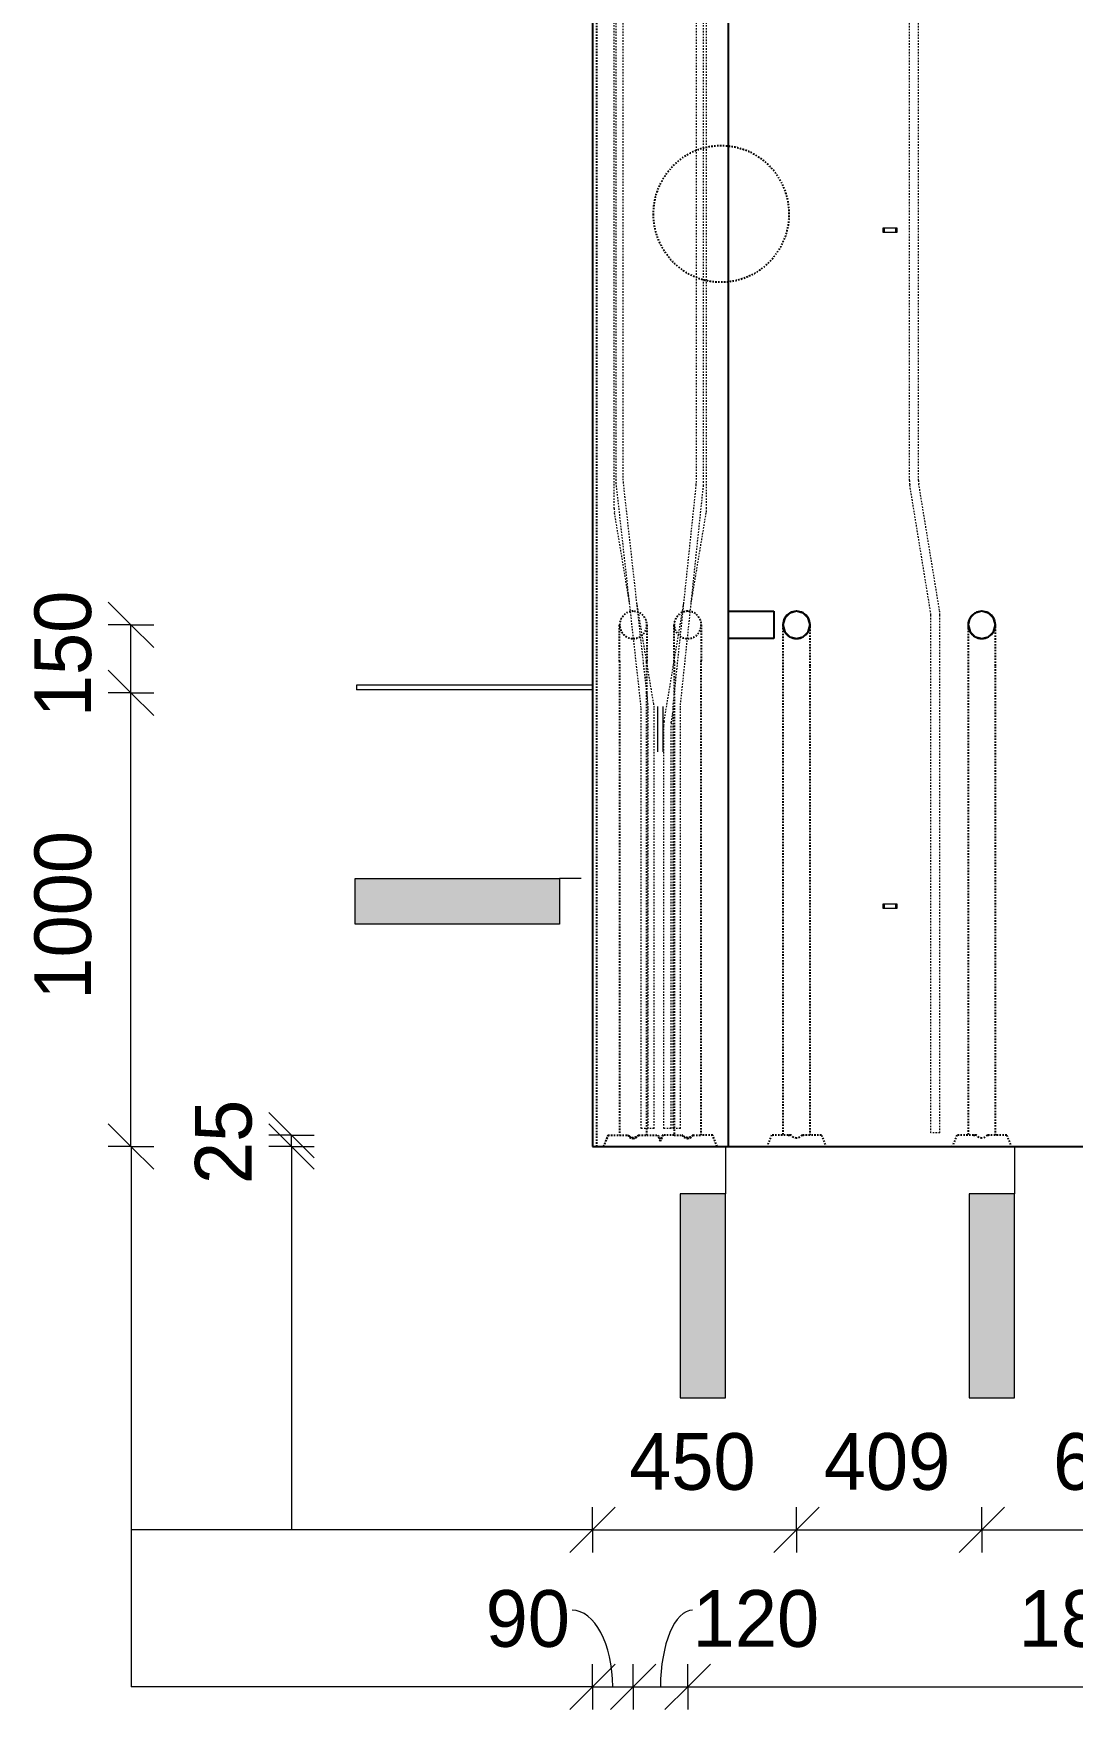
# Model space of a CAD drawing. Header units: millimetres. Extents: x 4007 to 19341, y -2650 to 9233.
# Drawn here: x 7607 to 9897, y -2636 to 1059 of the extents above; entities that cross this region are included whole.
import ezdxf

# ---------------------------------------------------------------- set-up
doc = ezdxf.new("R2010")
doc.units = ezdxf.units.MM
doc.linetypes.add('Dash', pattern=[6.36, 3.18, -3.18])
for name, color, linetype, lineweight in [('A-ANNO-DIMS', 211, 'Continuous', 9), ('A-ANNO-DIMS-50', 211, 'Continuous', 9), ('A-DETL-MBND', 5, 'Continuous', 18), ('A-GENM', 13, 'Continuous', 18), ('A-WALL', 113, 'Continuous', 25), ('A-WALL-HDLN', 110, 'Dash', 25), ('G-ANNO-SYMB', 111, 'Continuous', 9), ('S-RBAR', 171, 'Continuous', 18)]:
    doc.layers.add(name, color=color, linetype=linetype, lineweight=lineweight)
doc.styles.add('Nirmala UI Semilight', font='NirmalaS.ttf', dxfattribs={"height": 125})
doc.dimstyles.new('Arrow_Filled_-_2_5_NI_UI', dxfattribs={"dimscale": 304.8, "dimtxt": 130.920493, "dimasz": 0.328084, "dimexe": 0.164042, "dimexo": 0.0625, "dimgap": 0.164042, "dimtad": 1, "dimdec": 4, "dimzin": 0, "dimdsep": 46, "dimtxsty": 'Nirmala UI Semilight', "dimblk1": 'OBLIQUE', "dimblk2": 'OBLIQUE', "dimsah": 1, "dimcen": 0.09, "dimazin": 0, "dimtfac": 1, "dimtdec": 4, "dimtix": 1, "dimtmove": 0, "dimatfit": 3, "dimfxl": 0.164042, "dimfxlon": 1, "dimtvp": 1, "dimtolj": 1, "dimtzin": 0, "dimarcsym": 2})
doc.dimstyles.new('Arrow_Filled_-_2_5_NI_UI_1', dxfattribs={"dimscale": 304.8, "dimtxt": 130.920493, "dimasz": 0.328084, "dimexe": 0.164042, "dimexo": 0.0625, "dimgap": 0.164042, "dimtad": 1, "dimdec": 4, "dimzin": 0, "dimdsep": 46, "dimtxsty": 'Nirmala UI Semilight', "dimblk1": 'OBLIQUE', "dimblk2": 'OBLIQUE', "dimsah": 1, "dimcen": 0.09, "dimazin": 0, "dimtfac": 1, "dimtdec": 4, "dimtix": 1, "dimtmove": 1, "dimatfit": 3, "dimfxl": 0.164042, "dimfxlon": 1, "dimtvp": 1, "dimtolj": 1, "dimtzin": 0, "dimarcsym": 2})

# ---------------------------------------------------------------- blocks, each defined once
blk = doc.blocks.new('12_7Ø_ Lifting Insert_COLUMN - 12_9Ø Lifting insert-V1-Elevation Front')
at = {"layer": 'A-GENM', "flags": 128}
for points in [[(8982.5, 2170), (8982.5, 2170), (8982.5, 2169.8), (8982.5, 2169.6), (8982.5, 2169.4), (8982.5, 2169), (8982.5, 2168.6), (8982.5, 2168.1), (8982.5, 2167.5), (8982.5, 2166.8), (8982.5, 2166.1), (8982.5, 2165.2), (8982.5, 2164.3), (8982.5, 2163.4), (8982.5, 2162.4), (8982.5, 2161.3), (8982.5, 2160.1), (8982.5, 2158.9), (8982.5, 2157.6), (8982.5, 2156.2), (8982.5, 2154.8), (8982.5, 2153.4), (8982.5, 2151.9), (8982.5, 2150.3), (8982.5, 2148.7), (8982.5, 2147), (8982.5, 2145.3), (8982.5, 2143.6), (8982.5, 2141.8), (8982.5, 2140), (8982.5, 2138.1), (8982.5, 2136.2), (8982.5, 2134.3), (8982.5, 2132.4), (8982.5, 2130.5), (8982.5, 2128.5), (8982.5, 2126.5), (8982.5, 2124.5), (8982.5, 2122.5), (8982.5, 2120.5), (8982.5, 2118.5), (8982.5, 2116.5), (8982.5, 2114.6), (8982.5, 2112.6), (8982.5, 2110.6), (8982.5, 2108.6), (8982.5, 2106.7), (8982.5, 2104.8), (8982.5, 2102.9), (8982.5, 2101), (8982.5, 2099.2), (8982.5, 2097.4), (8982.5, 2095.6), (8982.5, 2093.9), (8982.5, 2092.2), (8982.5, 2090.6), (8982.5, 2089), (8982.5, 2087.4), (8982.5, 2085.9), (8982.5, 2084.5), (8982.5, 2083.1), (8982.5, 2081.8), (8982.5, 2080.5), (8982.5, 2079.4), (8982.5, 2078.2), (8982.5, 2077.2), (8982.5, 2076.2), (8982.5, 2075.2), (8982.5, 2074.4), (8982.5, 2073.6), (8982.5, 2072.9), (8982.5, 2072.3), (8982.5, 2071.7), (8982.5, 2071.2), (8982.5, 2070.8), (8982.5, 2070.5), (8982.5, 2070.3), (8982.5, 2070.1), (8982.5, 2070), (8982.5, 2070)], [(8995.2, 2070), (8995.2, 2070), (8995.2, 2070.2), (8995.2, 2070.4), (8995.2, 2070.6), (8995.2, 2071), (8995.2, 2071.4), (8995.2, 2071.9), (8995.2, 2072.5), (8995.2, 2073.2), (8995.2, 2073.9), (8995.2, 2074.8), (8995.2, 2075.7), (8995.2, 2076.6), (8995.2, 2077.6), (8995.2, 2078.7), (8995.2, 2079.9), (8995.2, 2081.1), (8995.2, 2082.4), (8995.2, 2083.8), (8995.2, 2085.2), (8995.2, 2086.6), (8995.2, 2088.1), (8995.2, 2089.7), (8995.2, 2091.3), (8995.2, 2093), (8995.2, 2094.7), (8995.2, 2096.4), (8995.2, 2098.2), (8995.2, 2100), (8995.2, 2101.9), (8995.2, 2103.8), (8995.2, 2105.7), (8995.2, 2107.6), (8995.2, 2109.5), (8995.2, 2111.5), (8995.2, 2113.5), (8995.2, 2115.5), (8995.2, 2117.5), (8995.2, 2119.5), (8995.2, 2121.5), (8995.2, 2123.5), (8995.2, 2125.4), (8995.2, 2127.4), (8995.2, 2129.4), (8995.2, 2131.4), (8995.2, 2133.3), (8995.2, 2135.2), (8995.2, 2137.1), (8995.2, 2139), (8995.2, 2140.8), (8995.2, 2142.6), (8995.2, 2144.4), (8995.2, 2146.1), (8995.2, 2147.8), (8995.2, 2149.4), (8995.2, 2151), (8995.2, 2152.6), (8995.2, 2154.1), (8995.2, 2155.5), (8995.2, 2156.9), (8995.2, 2158.2), (8995.2, 2159.5), (8995.2, 2160.6), (8995.2, 2161.8), (8995.2, 2162.8), (8995.2, 2163.8), (8995.2, 2164.8), (8995.2, 2165.6), (8995.2, 2166.4), (8995.2, 2167.1), (8995.2, 2167.7), (8995.2, 2168.3), (8995.2, 2168.8), (8995.2, 2169.2), (8995.2, 2169.5), (8995.2, 2169.7), (8995.2, 2169.9), (8995.2, 2170), (8995.2, 2170)]]:
    blk.add_lwpolyline(points, dxfattribs=at)
blk = doc.blocks.new('RR spread anchor face based - RR-SA-2_5-150-1726819-Elevation Front')
at = {"layer": 'A-GENM'}
for p, q in [((9479.8, 630), (9482.3, 630)), ((9479.8, 620), (9479.8, 630)), ((9482.3, 630), (9507.3, 630)), ((9482.3, 630), (9482.3, 620)), ((9507.3, 630), (9509.8, 630)), ((9507.3, 630), (9507.3, 620)), ((9509.8, 630), (9509.8, 620)), ((9482.3, 620), (9479.8, 620)), ((9507.3, 620), (9482.3, 620)), ((9509.8, 620), (9507.3, 620))]:
    blk.add_line(p, q, dxfattribs=at)
blk = doc.blocks.new('Detail View - M_Section Tail - Filled Horizontal-14034-Elevation Front')
at = {"layer": 'G-ANNO-SYMB'}
blk.add_hatch(color=256, dxfattribs=at).paths.add_polyline_path([(8766.1, 3635.6), (8766.1, 3735.6), (8316.1, 3735.6), (8316.1, 3635.6)])
for p, q in [((8316.1, 3635.6), (8316.1, 3735.6)), ((8316.1, 3735.6), (8766.1, 3735.6)), ((8766.1, 3735.6), (8766.1, 3635.6)), ((8766.1, 3635.6), (8316.1, 3635.6))]:
    blk.add_line(p, q, dxfattribs=at)
blk = doc.blocks.new('DIMBLOCK78-Elevation Front')
at = {"layer": 'A-ANNO-DIMS-50'}
for p, q in [((7821.6, -395), (7771.6, -345)), ((7821.6, -395), (7771.6, -395)), ((7821.6, -1395), (7821.6, -395)), ((7821.6, -395), (7871.6, -445)), ((7821.6, -395), (7871.6, -395)), ((7821.6, -1395), (7771.6, -1345)), ((7821.6, -1395), (7771.6, -1395)), ((7821.6, -1395), (7871.6, -1445)), ((7821.6, -1395), (7871.6, -1395))]:
    blk.add_line(p, q, dxfattribs=at)
at = {"layer": 'A-ANNO-DIMS-50', "color": 0, "insert": (7608.6, -1071.1), "char_height": 125, "width": 422.754, "attachment_point": 1, "rotation": 90, "line_spacing_factor": 1.142579, "style": 'Nirmala UI Semilight'}
blk.add_mtext('1000', dxfattribs=at)
blk = doc.blocks.new('_Oblique')
at = {"color": 0, "linetype": 'ByBlock', "lineweight": -2}
blk.add_line((-0.5, -0.5), (0.5, 0.5), dxfattribs=at)
blk = doc.blocks.new('DIMBLOCK79-Elevation Front')
at = {"layer": 'A-ANNO-DIMS-50'}
for p, q in [((7821.6, -245), (7771.6, -195)), ((7821.6, -245), (7771.6, -245)), ((7821.6, -395), (7821.6, -245)), ((7821.6, -245), (7871.6, -295)), ((7821.6, -245), (7871.6, -245)), ((7821.6, -395), (7771.6, -345)), ((7821.6, -395), (7771.6, -395)), ((7821.6, -395), (7871.6, -445)), ((7821.6, -395), (7871.6, -395))]:
    blk.add_line(p, q, dxfattribs=at)
at = {"layer": 'A-ANNO-DIMS-50', "color": 0, "insert": (7608.6, -448.5), "char_height": 125, "width": 308.496, "attachment_point": 1, "rotation": 90, "line_spacing_factor": 1.142579, "style": 'Nirmala UI Semilight'}
blk.add_mtext('150', dxfattribs=at)
blk = doc.blocks.new('DIMBLOCK80-Elevation Front')
at = {"layer": 'A-ANNO-DIMS-50'}
for p, q in [((8175.7, -1370), (8125.7, -1320)), ((8175.7, -1395), (8125.7, -1345)), ((8175.7, -1370), (8125.7, -1370)), ((8175.7, -1395), (8125.7, -1395)), ((8175.7, -1395), (8175.7, -1370)), ((8175.7, -1370), (8225.7, -1420)), ((8175.7, -1370), (8225.7, -1370)), ((8175.7, -1395), (8225.7, -1445)), ((8175.7, -1395), (8225.7, -1395))]:
    blk.add_line(p, q, dxfattribs=at)
at = {"layer": 'A-ANNO-DIMS-50', "color": 0, "insert": (7962.6, -1477.7), "char_height": 125, "width": 228.516, "attachment_point": 1, "rotation": 90, "line_spacing_factor": 1.142579, "style": 'Nirmala UI Semilight'}
blk.add_mtext('25', dxfattribs=at)
blk = doc.blocks.new('DIMBLOCK81-Elevation Front')
at = {"layer": 'A-ANNO-DIMS-50'}
for p, q in [((8838.8, -2239.6), (8888.8, -2189.6)), ((8838.8, -2239.6), (8838.8, -2189.6)), ((9288.8, -2239.6), (9338.8, -2189.6)), ((9288.8, -2239.6), (9288.8, -2189.6)), ((8838.8, -2239.6), (8788.8, -2289.6)), ((8838.8, -2239.6), (9288.8, -2239.6)), ((8838.8, -2239.6), (8838.8, -2289.6)), ((9288.8, -2239.6), (9238.8, -2289.6)), ((9288.8, -2239.6), (9288.8, -2289.6))]:
    blk.add_line(p, q, dxfattribs=at)
at = {"layer": 'A-ANNO-DIMS-50', "color": 0, "insert": (8919.8, -2026.6), "char_height": 125, "width": 345.63, "attachment_point": 1, "line_spacing_factor": 1.142579, "style": 'Nirmala UI Semilight'}
blk.add_mtext('450', dxfattribs=at)
blk = doc.blocks.new('DIMBLOCK82-Elevation Front')
at = {"layer": 'A-ANNO-DIMS-50'}
for p, q in [((9288.8, -2239.6), (9338.8, -2189.6)), ((9288.8, -2239.6), (9288.8, -2189.6)), ((9697.3, -2239.6), (9747.3, -2189.6)), ((9697.3, -2239.6), (9697.3, -2189.6)), ((9288.8, -2239.6), (9238.8, -2289.6)), ((9288.8, -2239.6), (9697.3, -2239.6)), ((9288.8, -2239.6), (9288.8, -2289.6)), ((9697.3, -2239.6), (9647.3, -2289.6)), ((9697.3, -2239.6), (9697.3, -2289.6))]:
    blk.add_line(p, q, dxfattribs=at)
at = {"layer": 'A-ANNO-DIMS-50', "color": 0, "insert": (9349, -2026.6), "char_height": 125, "width": 345.63, "attachment_point": 1, "line_spacing_factor": 1.142579, "style": 'Nirmala UI Semilight'}
blk.add_mtext('409', dxfattribs=at)
blk = doc.blocks.new('DIMBLOCK83-Elevation Front')
at = {"layer": 'A-ANNO-DIMS-50'}
for p, q in [((9697.3, -2239.6), (9747.3, -2189.6)), ((9697.3, -2239.6), (9697.3, -2189.6)), ((10297.3, -2239.6), (10347.3, -2189.6)), ((10297.3, -2239.6), (10297.3, -2189.6)), ((9697.3, -2239.6), (9647.3, -2289.6)), ((9697.3, -2239.6), (10297.3, -2239.6)), ((9697.3, -2239.6), (9697.3, -2289.6)), ((10297.3, -2239.6), (10247.3, -2289.6)), ((10297.3, -2239.6), (10297.3, -2289.6))]:
    blk.add_line(p, q, dxfattribs=at)
at = {"layer": 'A-ANNO-DIMS-50', "color": 0, "insert": (9854.5, -2026.6), "char_height": 125, "width": 342.774, "attachment_point": 1, "line_spacing_factor": 1.142579, "style": 'Nirmala UI Semilight'}
blk.add_mtext('600', dxfattribs=at)
blk = doc.blocks.new('DIMBLOCK86-Elevation Front')
at = {"layer": 'A-ANNO-DIMS-50'}
for p, q in [((8838.8, -2585.8), (8888.8, -2535.8)), ((8838.8, -2585.8), (8838.8, -2535.8)), ((8928.9, -2585.8), (8978.9, -2535.8)), ((8928.9, -2585.8), (8928.9, -2535.8)), ((8838.8, -2585.8), (8788.8, -2635.8)), ((8838.8, -2585.8), (8928.9, -2585.8)), ((8838.8, -2585.8), (8838.8, -2635.8)), ((8928.9, -2585.8), (8878.9, -2635.8)), ((8928.9, -2585.8), (8928.9, -2635.8))]:
    blk.add_line(p, q, dxfattribs=at)
blk.add_ellipse((8793.9, -2585.8), major_axis=(0, 169), ratio=0.532077, start_param=4.712389, end_param=6.283185, dxfattribs=at)
at = {"layer": 'A-ANNO-DIMS-50', "color": 0, "insert": (8603.5, -2372.7), "char_height": 125, "width": 228.516, "attachment_point": 1, "line_spacing_factor": 1.142579, "style": 'Nirmala UI Semilight'}
blk.add_mtext('90', dxfattribs=at)
blk = doc.blocks.new('DIMBLOCK87-Elevation Front')
at = {"layer": 'A-ANNO-DIMS-50'}
for p, q in [((8928.9, -2585.8), (8978.9, -2535.8)), ((8928.9, -2585.8), (8928.9, -2535.8)), ((9048.9, -2585.8), (9098.9, -2535.8)), ((9048.9, -2585.8), (9048.9, -2535.8)), ((8928.9, -2585.8), (8878.9, -2635.8)), ((8928.9, -2585.8), (9048.9, -2585.8)), ((8928.9, -2585.8), (8928.9, -2635.8)), ((9048.9, -2585.8), (8998.9, -2635.8)), ((9048.9, -2585.8), (9048.9, -2635.8))]:
    blk.add_line(p, q, dxfattribs=at)
blk.add_ellipse((9059.9, -2585.8), major_axis=(0, 169), ratio=0.419935, start_param=0, end_param=1.570796, dxfattribs=at)
at = {"layer": 'A-ANNO-DIMS-50', "color": 0, "insert": (9059.9, -2372.7), "char_height": 125, "width": 308.496, "attachment_point": 1, "line_spacing_factor": 1.142579, "style": 'Nirmala UI Semilight'}
blk.add_mtext('120', dxfattribs=at)
blk = doc.blocks.new('DIMBLOCK88-Elevation Front')
at = {"layer": 'A-ANNO-DIMS-50'}
for p, q in [((9048.9, -2585.8), (9098.9, -2535.8)), ((9048.9, -2585.8), (9048.9, -2535.8)), ((10855.8, -2585.8), (10905.8, -2535.8)), ((10855.8, -2585.8), (10855.8, -2535.8)), ((9048.9, -2585.8), (8998.9, -2635.8)), ((9048.9, -2585.8), (10855.8, -2585.8)), ((9048.9, -2585.8), (9048.9, -2635.8)), ((10855.8, -2585.8), (10805.8, -2635.8)), ((10855.8, -2585.8), (10855.8, -2635.8))]:
    blk.add_line(p, q, dxfattribs=at)
at = {"layer": 'A-ANNO-DIMS-50', "color": 0, "insert": (9778.6, -2372.7), "char_height": 125, "width": 417.041, "attachment_point": 1, "line_spacing_factor": 1.142579, "style": 'Nirmala UI Semilight'}
blk.add_mtext('1807', dxfattribs=at)

msp = doc.modelspace()

# ---------------------------------------------------------------- linework, layer by layer
at = {"layer": 'A-DETL-MBND'}
for p, q in [((7821.64871, -1395), (7821.64871, -2585.81388)), ((8175.69097, -1395), (8175.69097, -2239.6448)), ((8838.80383, -2239.6448), (7821.64871, -2239.6448)), ((8838.80383, -2585.81388), (7821.64871, -2585.81388))]:
    msp.add_line(p, q, dxfattribs=at)
at = {"layer": 'A-WALL'}
for p, q in [((8838.80383, 3660), (8838.80383, -1395)), ((9138.80383, -1395), (9138.80383, 3040)), ((9138.80383, -215.00063), (9238.80383, -215.00063)), ((9238.80383, -215.00063), (9238.80383, -274.99937)), ((9238.80383, -274.99937), (9138.80383, -274.99937)), ((8838.80383, -1395), (10855.80383, -1395))]:
    msp.add_line(p, q, dxfattribs=at)
at = {"layer": 'A-WALL', "flags": 128}
for points in [[(9288.80383, -215), (9273.76932, -219.03919), (9262.7833, -230.06909), (9258.80383, -245)], [(9318.80383, -245), (9314.76464, -229.96549), (9303.73474, -218.97947), (9288.80383, -215)], [(9697.30383, -215), (9682.26932, -219.03919), (9671.2833, -230.06909), (9667.30383, -245)], [(9727.30383, -245), (9723.26464, -229.96549), (9712.23474, -218.97947), (9697.30383, -215)], [(9258.80383, -245), (9262.84302, -260.03451), (9273.87292, -271.02053), (9288.80383, -275)], [(9288.80383, -275), (9303.83834, -270.96081), (9314.82436, -259.93091), (9318.80383, -245)], [(9318.80383, -250.06082), (9318.80383, -245.13838), (9318.80383, -245)], [(9667.30383, -245), (9671.34302, -260.03451), (9682.37292, -271.02053), (9697.30383, -275)], [(9697.30383, -275), (9712.33834, -270.96081), (9723.32436, -259.93091), (9727.30383, -245)], [(9727.30383, -250.06082), (9727.30383, -245.13838), (9727.30383, -245)]]:
    msp.add_lwpolyline(points, dxfattribs=at)
at = {"layer": 'A-WALL'}
for centre, start, end in [((9288.80383, -245), 120.83030229, 149.6053058), ((9288.80383, -245), 90.72252687, 119.42229601), ((9288.80383, -245), 61.01869337, 89.26639009), ((9288.80383, -245), 30.83105155, 59.6045335), ((9697.30383, -245), 120.83030229, 149.6053058), ((9697.30383, -245), 90.72252687, 119.42229601), ((9697.30383, -245), 61.01869337, 89.26639009), ((9697.30383, -245), 30.83105155, 59.6045335), ((9288.80383, -245), 150.6727618, 179.61937532), ((9288.80383, -245), 180.42457698, 209.72326815), ((9288.80383, -245), 0.3777518, 29.77056829), ((9288.80383, -245), 330.71898335, 359.57221129), ((9697.30383, -245), 150.6727618, 179.61937532), ((9697.30383, -245), 180.42457698, 209.72326815), ((9697.30383, -245), 0.3777518, 29.77056829), ((9697.30383, -245), 330.71898335, 359.57221129), ((9288.80383, -245), 210.81300667, 239.62313313), ((9288.80383, -245), 241.01713814, 269.26797703), ((9288.80383, -245), 270.72093746, 299.42390155), ((9288.80383, -245), 300.81202935, 329.6241405), ((9697.30383, -245), 210.81300667, 239.62313313), ((9697.30383, -245), 241.01713814, 269.26797703), ((9697.30383, -245), 270.72093746, 299.42390155), ((9697.30383, -245), 300.81202935, 329.6241405)]:
    msp.add_arc(centre, 30, start, end, dxfattribs=at)
at = {"layer": 'A-WALL-HDLN'}
for p, q in [((8848.80641, -1395), (8848.80641, 3650)), ((8898.92883, -325), (8898.92883, -1370)), ((8958.92883, -328.02301), (8958.92883, -325)), ((8958.92883, -394.01807), (8958.92883, -328.62653)), ((9018.92883, -325), (9018.92883, -325.39701)), ((9018.92883, -326.00054), (9018.92883, -402.4475)), ((9078.92883, -1370), (9078.92883, -325)), ((9258.80383, -335), (9258.80383, -1370)), ((9318.80383, -1370), (9318.80383, -335)), ((9667.30383, -335), (9667.30383, -1370)), ((9727.30383, -1370), (9727.30383, -335)), ((8958.92883, -1370), (8958.92883, -394.90656)), ((9018.92883, -403.39086), (9018.92883, -1370)), ((8873.46, -1370), (8863.46, -1395)), ((8863.67883, -1395), (8873.67883, -1370)), ((8873.46, -1370), (8898.79848, -1370)), ((8898.80446, -1370), (8916.54828, -1370)), ((8916.52786, -1370), (8917.68317, -1370)), ((8916.59789, -1370), (8917.68317, -1370)), ((8940.17449, -1370), (8941.03964, -1370)), ((8940.17449, -1370), (8940.99053, -1370)), ((8941.05938, -1370), (8958.8032, -1370)), ((8958.80918, -1370), (8983.46, -1370)), ((8988.76384, -1383.25961), (8983.46, -1370)), ((8983.50961, -1370), (8983.67883, -1370)), ((8983.67883, -1370), (8988.67883, -1382.5)), ((8988.67883, -1382.5), (8993.67883, -1370)), ((8994.06769, -1370), (8988.76384, -1383.25961)), ((8994.01808, -1370), (8993.67883, -1370)), ((9018.79848, -1370), (8994.06769, -1370)), ((9018.80446, -1370), (9036.54828, -1370)), ((9036.52786, -1370), (9037.68317, -1370)), ((9037.68317, -1370), (9036.59789, -1370)), ((9060.17449, -1370), (9061.03964, -1370)), ((9060.99053, -1370), (9060.17449, -1370)), ((9061.05938, -1370), (9078.8032, -1370)), ((9104.06769, -1370), (9078.80918, -1370)), ((9113.67883, -1395), (9103.67883, -1370)), ((9114.06769, -1395), (9104.06769, -1370)), ((9233.80056, -1370), (9223.80056, -1395)), ((9276.81425, -1370), (9233.80056, -1370)), ((9270.20155, -1370), (9276.81425, -1370)), ((9300.79341, -1370), (9307.40611, -1370)), ((9343.80056, -1370), (9300.79341, -1370)), ((9343.80056, -1370), (9353.80056, -1395)), ((9642.30056, -1370), (9632.30056, -1395)), ((9685.31425, -1370), (9642.30056, -1370)), ((9678.70155, -1370), (9685.31425, -1370)), ((9709.29341, -1370), (9715.90611, -1370)), ((9752.30056, -1370), (9709.29341, -1370)), ((9752.30056, -1370), (9762.30056, -1395))]:
    msp.add_line(p, q, dxfattribs=at)
at = {"layer": 'A-WALL-HDLN', "flags": 128}
for points in [[(8898.92883, -325), (8898.92883, -299.72451), (8898.92883, -277.03834), (8898.92883, -259.26556), (8898.92883, -248.22689), (8898.92883, -245)], [(8958.92883, -245), (8958.92883, -249.09776), (8958.92883, -260.97126), (8958.92883, -279.40413), (8958.92883, -302.50802), (8958.92883, -325)], [(9018.92883, -325), (9018.92883, -299.72451), (9018.92883, -277.03834), (9018.92883, -259.26556), (9018.92883, -248.22689), (9018.92883, -245)], [(9078.92883, -245), (9078.92883, -249.09776), (9078.92883, -260.97126), (9078.92883, -279.40413), (9078.92883, -302.50802), (9078.92883, -325)], [(9258.80383, -245.38007), (9258.80383, -249.10169), (9258.80383, -261.03291), (9258.80383, -279.70613), (9258.80383, -303.41931), (9258.80383, -330.01104), (9258.80383, -335)], [(9318.80383, -335), (9318.80383, -308.13961), (9318.80383, -283.7275), (9318.80383, -263.98882), (9318.80383, -250.72272), (9318.80383, -250.06314)], [(9667.30383, -245.38007), (9667.30383, -249.10169), (9667.30383, -261.03291), (9667.30383, -279.70613), (9667.30383, -303.41931), (9667.30383, -330.01104), (9667.30383, -335)], [(9727.30383, -335), (9727.30383, -308.13961), (9727.30383, -283.7275), (9727.30383, -263.98882), (9727.30383, -250.72272), (9727.30383, -250.06314)], [(8916.24657, -1370), (8919.28273, -1373.04854), (8922.43364, -1375.25234), (8925.6618, -1376.5852), (8928.92883, -1377.03125)], [(8916.54828, -1370), (8919.49158, -1372.83899), (8922.53785, -1374.88957), (8925.65342, -1376.12905), (8928.80383, -1376.54374), (8931.95424, -1376.12905), (8935.06981, -1374.88957), (8938.11608, -1372.83899), (8941.05938, -1370)], [(8928.92883, -1375.46875), (8926.05145, -1375.12298), (8923.20061, -1374.08887), (8920.40258, -1372.37594), (8917.68317, -1370)], [(8928.92883, -1377.03125), (8932.19586, -1376.5852), (8935.42402, -1375.25234), (8938.57493, -1373.04854), (8941.6111, -1370)], [(8940.17449, -1370), (8937.45508, -1372.37594), (8934.65705, -1374.08887), (8931.80621, -1375.12298), (8928.92883, -1375.46875)], [(9036.24657, -1370), (9039.28273, -1373.04854), (9042.43364, -1375.25234), (9045.6618, -1376.5852), (9048.92883, -1377.03125)], [(9036.54828, -1370), (9039.49158, -1372.83899), (9042.53785, -1374.88957), (9045.65342, -1376.12905), (9048.80383, -1376.54374), (9051.95424, -1376.12905), (9055.06981, -1374.88957), (9058.11608, -1372.83899), (9061.05938, -1370)], [(9048.92883, -1375.46875), (9046.05145, -1375.12298), (9043.20061, -1374.08887), (9040.40258, -1372.37594), (9037.68317, -1370)], [(9048.92883, -1377.03125), (9052.19586, -1376.5852), (9055.42402, -1375.25234), (9058.57493, -1373.04854), (9061.6111, -1370)], [(9060.17449, -1370), (9057.45508, -1372.37594), (9054.65705, -1374.08887), (9051.80621, -1375.12298), (9048.92883, -1375.46875)], [(9288.80383, -1376.25), (9285.72572, -1375.85417), (9282.68011, -1374.67088), (9279.69913, -1372.71259), (9276.81425, -1370)], [(9300.79341, -1370), (9297.90853, -1372.71259), (9294.92755, -1374.67088), (9291.88194, -1375.85417), (9288.80383, -1376.25)], [(9697.30383, -1376.25), (9694.22572, -1375.85417), (9691.18011, -1374.67088), (9688.19913, -1372.71259), (9685.31425, -1370)], [(9709.29341, -1370), (9706.40853, -1372.71259), (9703.42755, -1374.67088), (9700.38194, -1375.85417), (9697.30383, -1376.25)]]:
    msp.add_lwpolyline(points, dxfattribs=at)
at = {"layer": 'A-WALL-HDLN'}
for centre, radius, start, end in [((9122.85788, 660.939), 150, 0, 180), ((9122.85788, 660.939), 150, 180, 0), ((8928.92883, -245), 30, 90, 270), ((8928.92883, -245), 30, 270, 90), ((9048.92883, -245), 30, 90, 270), ((9048.92883, -245), 30, 270, 90)]:
    msp.add_arc(centre, radius, start, end, dxfattribs=at)
at = {"layer": 'G-ANNO-SYMB'}
for p, q in [((8813.8765, -804.404), (8766.14185, -804.404)), ((9132.20069, -1393.36073), (9132.20069, -1498.90151)), ((9769.70069, -1393.36073), (9769.70069, -1498.90151))]:
    msp.add_line(p, q, dxfattribs=at)
at = {"layer": 'S-RBAR', "linetype": 'Dash'}
for p, q in [((9537.80383, 73.54951), (9537.80383, 3699.95039)), ((9557.80383, 73.54951), (9557.80383, 3699.95039)), ((8886.71, 11.63663), (8886.71, 2678.82077)), ((9090.71, 11.63663), (9090.71, 2678.82077)), ((9068.11833, 68.95024), (9068.11833, 2624.64715)), ((9084.11833, 68.95024), (9084.11833, 2624.64715)), ((8891.02114, 73.85241), (8891.02114, 2620.01356)), ((8907.02114, 73.85241), (8907.02114, 2620.01356)), ((8891.4346, 66.38978), (8891.02114, 73.85241)), ((8945.84488, -421.49956), (8891.4346, 66.38978)), ((8907.33602, 68.16313), (8907.02114, 73.85241)), ((8961.7463, -419.7262), (8907.33602, 68.16313)), ((9017.16053, -419.77836), (9067.81947, 63.2088)), ((9033.07323, -421.4474), (9083.73218, 61.53977)), ((9067.81947, 63.2088), (9068.11833, 68.95024)), ((9083.73218, 61.53977), (9084.11833, 68.95024)), ((9584.38923, -216.07036), (9538.65909, 63.03987)), ((9604.12607, -212.83663), (9558.39593, 66.2736)), ((8920.63353, -195.8772), (8887.36309, 3.74548)), ((9056.77451, -195.94893), (9090.05691, 3.74548)), ((8974.09098, -419.29769), (8936.78646, -195.47055)), ((8996.88836, -457.94162), (9040.64549, -195.39882)), ((9584.98133, -1365), (9584.98133, -223.34627)), ((9604.98133, -1365), (9604.98133, -223.34627)), ((8946.15976, -427.18884), (8945.84488, -421.49956)), ((8946.15976, -1355), (8946.15976, -427.18884)), ((8962.15976, -427.18884), (8961.7463, -419.7262)), ((8962.15976, -1355), (8962.15976, -427.18884)), ((8974.74408, -1355), (8974.74408, -427.18884)), ((9012.67066, -460.572), (9016.72477, -436.24735)), ((9016.77438, -427.18884), (9017.16053, -419.77836)), ((9016.77438, -1355), (9016.77438, -427.18884)), ((9032.77438, -427.18884), (9033.07323, -421.4474)), ((9032.77438, -1355), (9032.77438, -427.18884)), ((8996.23526, -1355), (8996.23526, -465.83277)), ((9012.23526, -1355), (9012.23526, -465.83277)), ((8962.15976, -1355), (8946.15976, -1355)), ((8974.74408, -1355), (8962.15976, -1355)), ((9012.23526, -1355), (8996.23526, -1355)), ((9032.77438, -1355), (9016.77438, -1355)), ((9604.98133, -1365), (9584.98133, -1365))]:
    msp.add_line(p, q, dxfattribs=at)
at = {"layer": 'S-RBAR'}
for p, q in [((8838.80383, -378), (8318.80383, -378)), ((8318.80383, -378), (8318.80383, -388)), ((8838.80383, -388), (8318.80383, -388))]:
    msp.add_line(p, q, dxfattribs=at)
at = {"layer": 'S-RBAR', "linetype": 'Dash'}
for centre, radius, start, end in [((9602.80383, 73.54951), 65, 180, 189.30481499), ((9602.80383, 73.54951), 45, 180, 189.30481499), ((8934.71, 11.63663), 48, 180, 189.46232221), ((9042.71, 11.63663), 48, 350.53767779, 360), ((9539.98133, -223.34627), 45, 360, 9.30481499), ((9539.98133, -223.34627), 65, 0, 9.30481499), ((8926.74408, -427.18884), 48, 0, 9.46232221), ((9044.23526, -465.83277), 48, 170.53767779, 180), ((9044.23526, -465.83277), 32, 170.53767779, 180)]:
    msp.add_arc(centre, radius, start, end, dxfattribs=at)

# ---------------------------------------------------------------- block references
at = {"layer": 'A-GENM'}
for name, p in [('RR spread anchor face based - RR-SA-2_5-150-1726819-Elevation Front', (0, 0)), ('12_7Ø_ Lifting Insert_COLUMN - 12_9Ø Lifting insert-V1-Elevation Front', (0, -2595)), ('RR spread anchor face based - RR-SA-2_5-150-1726819-Elevation Front', (0, -1490))]:
    msp.add_blockref(name, p, dxfattribs=at)
at = {"layer": 'G-ANNO-SYMB'}
msp.add_blockref('Detail View - M_Section Tail - Filled Horizontal-14034-Elevation Front', (0, -4540), dxfattribs=at)
at = {"layer": 'G-ANNO-SYMB', "extrusion": (0, 0, -1), "rotation": 90.00000000000077}
for p in [(-5396.60469, -10265.04336), (-6034.10469, -10265.04336)]:
    msp.add_blockref('Detail View - M_Section Tail - Filled Horizontal-14034-Elevation Front', p, dxfattribs=at)

# ---------------------------------------------------------------- dimensions: what is measured, and where the dimension line sits
at = {"layer": 'A-ANNO-DIMS'}
for base, p1, p2, override, picture, middle in [((7821.64871, -245), (7871.64871, -395), (7871.64871, -245), {"dimpost": '<>', "dimfxl": 150}, 'DIMBLOCK79-Elevation Front', (7706.70798, -320)), ((7821.64871, -395), (7871.64871, -1395), (7871.64871, -395), {"dimpost": '<>', "dimfxl": 1000}, 'DIMBLOCK78-Elevation Front', (7706.70798, -895)), ((8175.69097, -1370), (8225.69097, -1395), (8225.69097, -1370), {"dimpost": '<>', "dimfxl": 25}, 'DIMBLOCK80-Elevation Front', (8061.09892, -1382.5))]:
    dim = msp.add_linear_dim(base=base, p1=p1, p2=p2, angle=90, dimstyle='Arrow_Filled_-_2_5_NI_UI', override=override, dxfattribs=at)
    dim.commit()
    dim.dimension.update_dxf_attribs({"geometry": picture, "text_midpoint": middle})
for base, p1, p2, override, picture, middle in [((9288.80383, -2239.6448), (8838.80383, -2189.6448), (9288.80383, -2189.6448), {"dimpost": '<>', "dimfxl": 450}, 'DIMBLOCK81-Elevation Front', (9063.80383, -2125.05275)), ((9697.30383, -2239.6448), (9288.80383, -2189.6448), (9697.30383, -2189.6448), {"dimpost": '<>', "dimfxl": 408.5}, 'DIMBLOCK82-Elevation Front', (9493.05383, -2125.00917)), ((10297.30383, -2239.6448), (9697.30383, -2189.6448), (10297.30383, -2189.6448), {"dimpost": '<>', "dimfxl": 600}, 'DIMBLOCK83-Elevation Front', (9997.30383, -2125.00917)), ((10855.80383, -2585.81388), (9048.92883, -2535.81388), (10855.80383, -2535.81388), {"dimpost": '<>', "dimfxl": 1806.875}, 'DIMBLOCK88-Elevation Front', (9952.36633, -2470.87315))]:
    dim = msp.add_linear_dim(base=base, p1=p1, p2=p2, dimstyle='Arrow_Filled_-_2_5_NI_UI', override=override, dxfattribs=at)
    dim.commit()
    dim.dimension.update_dxf_attribs({"geometry": picture, "text_midpoint": middle})
for base, p1, p2, override, picture, middle in [((8928.92883, -2585.81388), (8838.80383, -2535.81388), (8928.92883, -2535.81388), {"dimpost": '<>', "dimfxl": 90.125}, 'DIMBLOCK86-Elevation Front', (8717.76346, -2456.06125)), ((9048.92883, -2585.81388), (8928.92883, -2535.81388), (9048.92883, -2535.81388), {"dimpost": '<>', "dimfxl": 120}, 'DIMBLOCK87-Elevation Front', (9214.15375, -2456.06125))]:
    dim = msp.add_linear_dim(base=base, p1=p1, p2=p2, dimstyle='Arrow_Filled_-_2_5_NI_UI_1', override=override, dxfattribs=at)
    dim.commit()
    dim.dimension.update_dxf_attribs({"geometry": picture, "text_midpoint": middle, "dimtype": 160})

doc.saveas('drawing.dxf')
